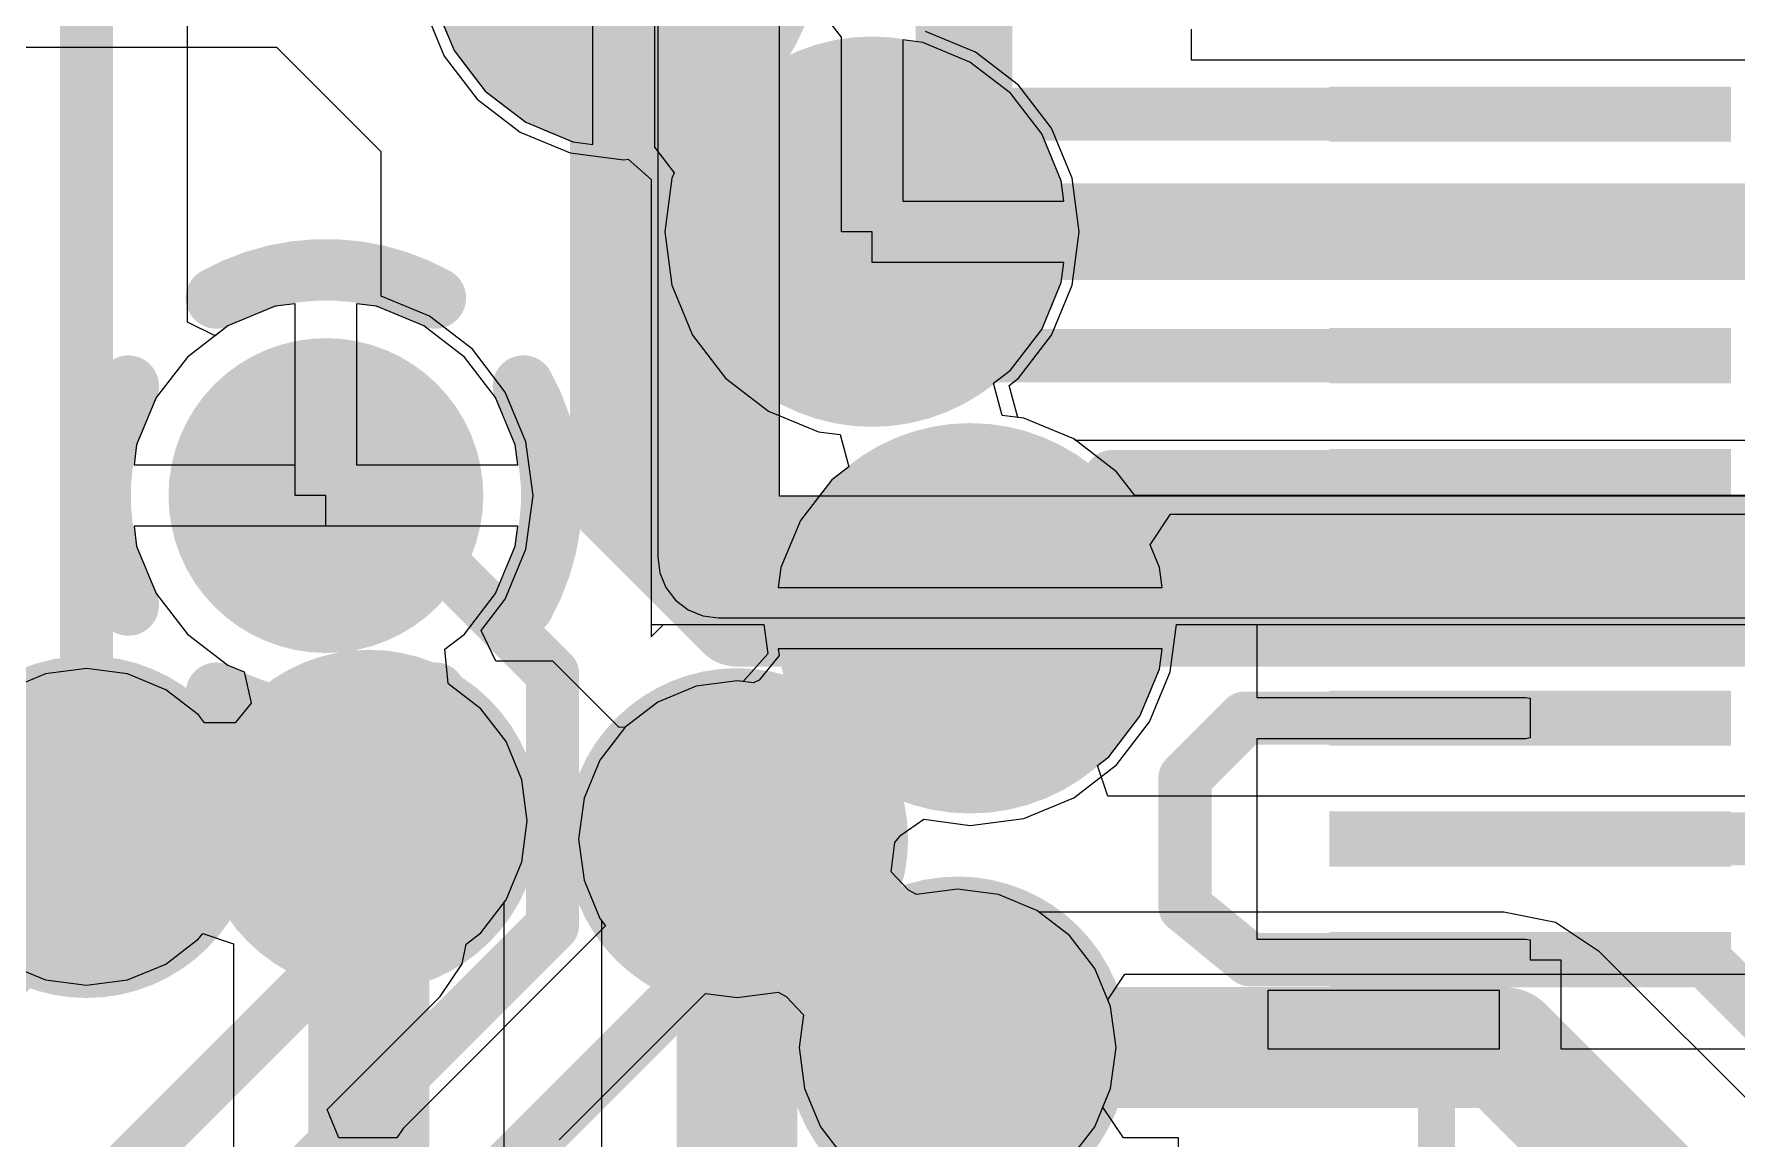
# Model space of a CAD drawing. Header units: millimetres. Extents: x -51 to 108, y 36 to 112.
# Drawn here: x 80.99 to 88.04, y 61.07 to 65.64 of the extents above; entities that cross this region are included whole.
import ezdxf

# ---------------------------------------------------------------- set-up
doc = ezdxf.new("R2010")
doc.units = ezdxf.units.MM
for name, color, linetype in [('BottomLayer', 5, 'Continuous'), ('BottomSolder', 6, 'Continuous'), ('InternalPlane1', 76, 'Continuous'), ('MidLayer1', 16, 'Continuous'), ('TopLayer', 1, 'Continuous'), ('TopOverlay', 2, 'Continuous'), ('TopSolder', 216, 'Continuous'), ('ViaHoleLayer', 16, 'Continuous')]:
    doc.layers.add(name, color=color, linetype=linetype)

# ---------------------------------------------------------------- blocks, each defined once
blk = doc.blocks.new('PAG64_100')
at = {"layer": 'TopLayer'}
for points in [[(0.3642995, 6.4516), (0.1356995, 6.4516), (0.3642995, 4.7879), (0.1356995, 4.7879)], [(0.86430104, 6.4516), (0.6357010399999999, 6.4516), (0.86430104, 4.7879), (0.6357010399999999, 4.7879)], [(1.36430004, 6.4516), (1.13570004, 6.4516), (1.36430004, 4.7879), (1.13570004, 4.7879)], [(1.86429904, 6.4516), (1.63569904, 6.4516), (1.86429904, 4.7879), (1.63569904, 4.7879)], [(2.36430058, 6.4516), (2.13570058, 6.4516), (2.36430058, 4.7879), (2.13570058, 4.7879)], [(2.86429958, 6.4516), (2.63569958, 6.4516), (2.86429958, 4.7879), (2.63569958, 4.7879)], [(3.36430112, 6.4516), (3.13570112, 6.4516), (3.36430112, 4.7879), (3.13570112, 4.7879)], [(3.86430012, 6.4516), (3.63570012, 6.4516), (3.86430012, 4.7879), (3.63570012, 4.7879)]]:
    blk.add_solid(points, dxfattribs=at)
at = {"layer": 'TopOverlay', "const_width": 0.1524}
blk.add_lwpolyline([(5.232399999999999, 5.232399999999999), (4.19704012, 5.232399999999999)], dxfattribs=at)
at = {"layer": 'TopOverlay', "const_width": 0.0762}
blk.add_lwpolyline([(4.15894012, 5.232399999999999, 1), (4.23514012, 5.232399999999999, 1)], format="xyb", close=True, dxfattribs=at)
at = {"layer": 'TopSolder'}
for points in [[(0.3642995, 6.4516), (0.1356995, 6.4516), (0.3642995, 4.7879), (0.1356995, 4.7879)], [(0.86430104, 6.4516), (0.6357010399999999, 6.4516), (0.86430104, 4.7879), (0.6357010399999999, 4.7879)], [(1.36430004, 6.4516), (1.13570004, 6.4516), (1.36430004, 4.7879), (1.13570004, 4.7879)], [(1.86429904, 6.4516), (1.63569904, 6.4516), (1.86429904, 4.7879), (1.63569904, 4.7879)], [(2.36430058, 6.4516), (2.13570058, 6.4516), (2.36430058, 4.7879), (2.13570058, 4.7879)], [(2.86429958, 6.4516), (2.63569958, 6.4516), (2.86429958, 4.7879), (2.63569958, 4.7879)], [(3.36430112, 6.4516), (3.13570112, 6.4516), (3.36430112, 4.7879), (3.13570112, 4.7879)], [(3.86430012, 6.4516), (3.63570012, 6.4516), (3.86430012, 4.7879), (3.63570012, 4.7879)]]:
    blk.add_solid(points, dxfattribs=at)

msp = doc.modelspace()

# ---------------------------------------------------------------- linework, layer by layer
at = {"layer": 'BottomLayer'}
for p, q in [((81.62183066, 64.44624144), (81.62183066, 69.85)), ((82.59887975999999, 65.75390456), (82.68452855999999, 65.54713332)), ((84.88366563999999, 65.56327248), (84.6768944, 65.64892128)), ((85.06122687999999, 65.42702688), (84.88366563999999, 65.56327248)), ((82.68452855999999, 65.54713332), (82.82077416, 65.36957208)), ((85.19747248, 65.24946564), (85.06122687999999, 65.42702688)), ((82.82077416, 65.36957208), (82.9983354, 65.23332648)), ((82.9983354, 65.23332648), (83.20510664, 65.14767768)), ((85.28312127999999, 65.0426944), (85.19747248, 65.24946564)), ((83.20510664, 65.14767768), (83.42700104, 65.11846514)), ((83.42700104, 65.11846514), (83.44511378, 65.12085019999999)), ((83.44511378, 65.12085019999999), (83.5406, 65.03711148)), ((83.5406, 65.03711148), (83.5406, 63.1952)), ((85.31233381999999, 64.82079999999999), (85.28312127999999, 65.0426944)), ((85.28312127999999, 64.5989056), (85.31233381999999, 64.82079999999999)), ((85.19747248, 64.39213436), (85.28312127999999, 64.5989056)), ((81.98451471999999, 64.51190298), (81.78893217999999, 64.43088967999999)), ((82.06739999999999, 64.52281482), (81.98451471999999, 64.51190298)), ((82.06739999999999, 63.72859999999999), (82.06739999999999, 64.52281482)), ((82.40428528, 64.51190298), (82.3214, 64.52281482)), ((82.3214, 64.52281482), (82.3214, 63.8556)), ((82.59986782, 64.43088967999999), (82.40428528, 64.51190298)), ((81.73573442, 64.39006934), (81.62183066, 64.44624144)), ((81.78893217999999, 64.43088967999999), (81.73573442, 64.39006934)), ((82.7678177, 64.3020177), (82.59986782, 64.43088967999999)), ((85.06122687999999, 64.21457312), (85.19747248, 64.39213436)), ((82.89668968, 64.13406782), (82.7678177, 64.3020177)), ((85.0224614, 64.18482718), (85.06122687999999, 64.21457312)), ((85.05803918, 64.05204614), (85.0224614, 64.18482718)), ((82.97770297999999, 63.93848527999999), (82.89668968, 64.13406782)), ((85.0832944, 64.04872128), (85.05803918, 64.05204614)), ((85.29006564, 63.96307247999999), (85.0832944, 64.04872128)), ((82.98861482, 63.8556), (82.97770297999999, 63.93848527999999)), ((85.46762688, 63.82682688), (85.29006564, 63.96307247999999)), ((82.3214, 63.8556), (82.98861482, 63.8556)), ((85.54299884, 63.72859999999999), (85.46762688, 63.82682688)), ((82.1944, 63.72859999999999), (82.06739999999999, 63.72859999999999)), ((82.1944, 63.6016), (82.1944, 63.72859999999999)), ((94.4118, 63.72859999999999), (85.54299884, 63.72859999999999)), ((82.98861482, 63.6016), (82.1944, 63.6016)), ((82.97770297999999, 63.51871472), (82.98861482, 63.6016)), ((82.89668968, 63.32313217999999), (82.97770297999999, 63.51871472)), ((82.7678177, 63.1551823), (82.89668968, 63.32313217999999)), ((83.5406, 63.1952), (84.00741135999999, 63.1952)), ((84.00741135999999, 63.1952), (84.0234794, 63.07314792)), ((85.68952128, 62.99870559999999), (85.71538864, 63.1952)), ((85.71538864, 63.1952), (89.3442841, 63.1952)), ((82.68687552, 63.09307422), (82.7678177, 63.1551823)), ((82.6999489, 62.95077834), (82.68687552, 63.09307422)), ((84.0234794, 63.07314792), (83.92098023999999, 62.95854566)), ((82.70463266, 62.94661781999999), (82.6999489, 62.95077834)), ((82.83578302, 62.84598302), (82.70463266, 62.94661781999999)), ((83.8962, 62.96180701999999), (83.72651529999999, 62.93946772)), ((83.92098023999999, 62.95854566), (83.8962, 62.96180701999999)), ((85.60387247999999, 62.79193436), (85.68952128, 62.99870559999999)), ((83.72651529999999, 62.93946772), (83.56839776, 62.87397128)), ((82.93997128, 62.71020223999999), (82.83578302, 62.84598302)), ((83.56839776, 62.87397128), (83.43261697999999, 62.76978302)), ((83.43261697999999, 62.76978302), (83.32842871999999, 62.63400223999999)), ((85.46762688, 62.61437312), (85.60387247999999, 62.79193436)), ((83.00546772, 62.55208469999999), (82.93997128, 62.71020223999999)), ((83.32842871999999, 62.63400223999999), (83.26293228, 62.47588469999999)), ((85.29006564, 62.47812751999999), (85.46762688, 62.61437312)), ((83.02780702, 62.3824), (83.00546772, 62.55208469999999)), ((83.26293228, 62.47588469999999), (83.24059298, 62.3062)), ((85.0832944, 62.39247872), (85.29006564, 62.47812751999999)), ((83.00546772, 62.2127153), (83.02780702, 62.3824)), ((84.57416918, 62.32327642), (84.66905849999999, 62.38858743999999)), ((84.66905849999999, 62.38858743999999), (84.86139999999999, 62.36326618)), ((84.86139999999999, 62.36326618), (85.0832944, 62.39247872)), ((84.54995282, 62.29210808), (84.57416918, 62.32327642)), ((83.24059298, 62.3062), (83.26293228, 62.1365153)), ((84.53397113999999, 62.1707291), (84.54995282, 62.29210808)), ((82.93997128, 62.05459776), (83.00546772, 62.2127153)), ((83.26293228, 62.1365153), (83.32842871999999, 61.97839776)), ((84.60553309999999, 62.09549938), (84.53397113999999, 62.1707291)), ((82.93297358, 62.04547916), (82.93997128, 62.05459776)), ((82.93297358, 60.07468046), (82.93297358, 62.04547916)), ((84.63971896, 62.07706659999999), (84.60553309999999, 62.09549938)), ((84.80940111999999, 62.09940589999999), (84.63971896, 62.07706659999999)), ((84.97908582, 62.07706659999999), (84.80940111999999, 62.09940589999999)), ((85.13720336, 62.01157016), (84.97908582, 62.07706659999999)), ((83.32842871999999, 61.97839776), (83.33542641999999, 61.96927916)), ((83.33542641999999, 61.96927916), (83.33542641999999, 60.4774)), ((85.14632196, 62.00457246), (85.13720336, 62.01157016)), ((87.07000112, 62.00457246), (85.14632196, 62.00457246)), ((87.28460064, 61.96188522), (87.07000112, 62.00457246)), ((87.46652814, 61.8403259), (87.28460064, 61.96188522)), ((81.53160224, 61.78922872), (81.66738301999999, 61.89341698)), ((81.66738301999999, 61.89341698), (81.68442642, 61.91562673999999)), ((81.68442642, 61.91562673999999), (81.81142641999999, 61.87251532)), ((81.81142641999999, 61.87251532), (81.81142641999999, 59.8424)), ((88.40396847999999, 60.90288555999999), (87.46652814, 61.8403259)), ((80.87599775999999, 61.78922872), (81.0341153, 61.72373227999999)), ((81.37348469999999, 61.72373227999999), (81.53160224, 61.78922872)), ((81.0341153, 61.72373227999999), (81.2038, 61.70139297999999)), ((81.2038, 61.70139297999999), (81.37348469999999, 61.72373227999999))]:
    msp.add_line(p, q, dxfattribs=at)
for points, const_width in [([(81.2038, 62.357), (81.2038, 69.85)], 0.21999956), ([(82.37219999999999, 59.8424), (82.37219999999999, 62.3824)], 0.499999), ([(83.8962, 60.4774), (83.8962, 62.3062)], 0.499999), ([(84.80940111999999, 61.44379888), (87.07000112, 61.44379888)], 0.499999), ([(87.07000112, 61.44379888), (88.4936, 60.0202)], 0.499999)]:
    msp.add_lwpolyline(points, dxfattribs=dict(at, const_width=const_width))
for points, const_width in [([(83.15200032, 65.97579895999999, 1), (83.70200176, 65.97579895999999, 1)], 0.5499989), ([(84.17999927999999, 64.82079999999999, 1), (84.73000071999999, 64.82079999999999, 1)], 0.5499989), ([(81.91939928, 63.72859999999999, 1), (82.46940072, 63.72859999999999, 1)], 0.5499989), ([(84.58639928, 63.2206, 1), (85.13640072, 63.2206, 1)], 0.5499989), ([(81.02879908, 62.357, 1), (81.37880091999999, 62.357, 1)], 0.3499993), ([(82.19719907999999, 62.3824, 1), (82.54720092, 62.3824, 1)], 0.3499993), ([(82.24720151999999, 62.3824, 1), (82.49719848, 62.3824, 1)], 0.2499995), ([(83.72119907999999, 62.3062, 1), (84.07120092, 62.3062, 1)], 0.3499993), ([(83.77120151999999, 62.3062, 1), (84.02119848, 62.3062, 1)], 0.2499995), ([(81.14880138, 62.357, 1), (81.25879862, 62.357, 1)], 0.10999978), ([(84.6344002, 61.44379888, 1), (84.98440203999999, 61.44379888, 1)], 0.3499993), ([(84.68440264, 61.44379888, 1), (84.93439959999999, 61.44379888, 1)], 0.2499995), ([(86.94500264, 61.44379888, 1), (87.19499959999999, 61.44379888, 1)], 0.2499995), ([(86.94500264, 61.44379888, 1), (87.19499959999999, 61.44379888, 1)], 0.2499995)]:
    msp.add_lwpolyline(points, format="xyb", close=True, dxfattribs=dict(at, const_width=const_width))
at = {"layer": 'BottomSolder'}
for points, const_width in [([(83.10120031999999, 65.97579895999999, 1), (83.75280176, 65.97579895999999, 1)], 0.6515989), ([(84.12919928, 64.82079999999999, 1), (84.78080072, 64.82079999999999, 1)], 0.6515989), ([(81.86859928, 63.72859999999999, 1), (82.52020071999999, 63.72859999999999, 1)], 0.6515989), ([(84.53559928, 63.2206, 1), (85.18720071999999, 63.2206, 1)], 0.6515989), ([(80.97799907999999, 62.357, 1), (81.42960092, 62.357, 1)], 0.4515993), ([(82.14639908, 62.3824, 1), (82.59800091999999, 62.3824, 1)], 0.4515993), ([(83.67039908, 62.3062, 1), (84.12200091999999, 62.3062, 1)], 0.4515993), ([(84.58360019999999, 61.44379888, 1), (85.03520204, 61.44379888, 1)], 0.4515993)]:
    msp.add_lwpolyline(points, format="xyb", close=True, dxfattribs=dict(at, const_width=const_width))
at = {"layer": 'InternalPlane1'}
for p, q in [((84.07215595999999, 63.72675596), (84.07215595999999, 73.3806)), ((83.56784404, 73.12844403999999), (83.56784404, 63.4746)), ((94.13239999999999, 63.72675596), (84.07215595999999, 63.72675596)), ((83.56784404, 63.4746), (83.57643686, 63.40933724)), ((83.57643686, 63.40933724), (83.60162604, 63.34852202)), ((83.60162604, 63.34852202), (83.64169962, 63.29629962)), ((83.64169962, 63.29629962), (83.69392202, 63.25622603999999)), ((83.69392202, 63.25622603999999), (83.75473724, 63.23103686)), ((83.75473724, 63.23103686), (83.82, 63.22244404)), ((83.82, 63.22244404), (93.90564404, 63.22244404))]:
    msp.add_line(p, q, dxfattribs=at)
at = {"layer": 'InternalPlane1', "const_width": 0.499999}
for points in [[(83.82, 63.4746), (83.82, 73.3806)], [(83.82, 63.4746), (94.13239999999999, 63.4746)]]:
    msp.add_lwpolyline(points, dxfattribs=at)
at = {"layer": 'InternalPlane1'}
for points, const_width in [([(83.02300134, 65.97579895999999, 1), (83.83100074, 65.97579895999999, 1)], 0.8079993999999999), ([(84.0510003, 64.82079999999999, 1), (84.8589997, 64.82079999999999, 1)], 0.8079993999999999), ([(81.67760398, 64.54636823999999, 1), (81.80460398, 64.54636823999999, 1)], 0.127), ([(82.58419602, 64.54636823999999, 1), (82.71119601999999, 64.54636823999999, 1)], 0.127), ([(81.31313175999999, 64.18189602, 1), (81.44013176, 64.18189602, 1)], 0.127), ([(82.94866823999999, 64.18189602, 1), (83.07566824, 64.18189602, 1)], 0.127), ([(84.45740029999999, 63.2206, 1), (85.26539969999999, 63.2206, 1)], 0.8079993999999999), ([(83.69500151999999, 63.4746, 1), (83.94499848, 63.4746, 1)], 0.2499995), ([(83.69500151999999, 63.4746, 1), (83.94499848, 63.4746, 1)], 0.2499995), ([(81.31313175999999, 63.27530398, 1), (81.44013176, 63.27530398, 1)], 0.127), ([(82.94866823999999, 63.27530398, 1), (83.07566824, 63.27530398, 1)], 0.127), ([(82.0182002, 62.3824, 1), (82.72619979999999, 62.3824, 1)], 0.7079996), ([(80.84980019999999, 62.357, 1), (81.5577998, 62.357, 1)], 0.7079996), ([(81.67760398, 62.91083175999999, 1), (81.80460398, 62.91083175999999, 1)], 0.127), ([(82.58419602, 62.91083175999999, 1), (82.71119601999999, 62.91083175999999, 1)], 0.127), ([(83.5422002, 62.3062, 1), (84.25019979999999, 62.3062, 1)], 0.7079996), ([(84.45540131999999, 61.44379888, 1), (85.16340092, 61.44379888, 1)], 0.7079996)]:
    msp.add_lwpolyline(points, format="xyb", close=True, dxfattribs=dict(at, const_width=const_width))
at = {"layer": 'InternalPlane1', "const_width": 0.254}
for points in [[(81.74110397999999, 64.54636823999999, -0.2586175843559133), (82.64769602, 64.54636823999999)], [(81.37663176, 63.27530398, -0.2586175843559133), (81.37663176, 64.18189602)], [(83.01216824, 64.18189602, -0.2586175843559133), (83.01216824, 63.27530398)], [(82.64769602, 62.91083175999999, -0.2586175843559133), (81.74110397999999, 62.91083175999999)]]:
    msp.add_lwpolyline(points, format="xyb", dxfattribs=at)
at = {"layer": 'MidLayer1'}
for p, q in [((83.55400103999999, 65.97579895999999), (83.55400103999999, 65.17087296)), ((83.30000104, 65.18158414), (83.30000104, 65.84879896)), ((82.64369805999999, 65.76591368), (82.72471136, 65.57033114)), ((84.32799999999999, 65.625726), (84.24619168, 65.7323425)), ((84.32799999999999, 64.82079999999999), (84.32799999999999, 65.625726)), ((85.77579999999999, 65.65899999999999), (85.77579999999999, 65.532)), ((81.99119999999999, 65.58279999999999), (80.518, 65.58279999999999)), ((82.423, 65.151), (81.99119999999999, 65.58279999999999)), ((82.72471136, 65.57033114), (82.85358334, 65.40238126)), ((84.66488528, 65.60410298), (84.582, 65.61501482)), ((84.582, 65.61501482), (84.582, 64.9478)), ((84.86046782, 65.52308968), (84.66488528, 65.60410298)), ((85.02841769999999, 65.3942177), (84.86046782, 65.52308968)), ((85.77579999999999, 65.532), (88.0872, 65.532)), ((82.85358334, 65.40238126), (83.02153322, 65.27350928)), ((85.15728967999999, 65.22626781999999), (85.02841769999999, 65.3942177)), ((83.02153322, 65.27350928), (83.21711576, 65.19249597999999)), ((85.23830298, 65.03068528), (85.15728967999999, 65.22626781999999)), ((82.423, 64.55394251999999), (82.423, 65.151)), ((83.21711576, 65.19249597999999), (83.30000104, 65.18158414)), ((83.55400103999999, 65.17087296), (83.63580936, 65.06425646)), ((83.63580936, 65.06425646), (83.62687872, 65.0426944)), ((83.62687872, 65.0426944), (83.59766617999999, 64.82079999999999)), ((85.24921481999999, 64.9478), (85.23830298, 65.03068528)), ((84.582, 64.9478), (85.24921481999999, 64.9478)), ((83.59766617999999, 64.82079999999999), (83.62687872, 64.5989056)), ((84.455, 64.82079999999999), (84.32799999999999, 64.82079999999999)), ((84.455, 64.6938), (84.455, 64.82079999999999)), ((85.24921481999999, 64.6938), (84.455, 64.6938)), ((85.23830298, 64.61091472), (85.24921481999999, 64.6938)), ((83.62687872, 64.5989056), (83.71252752, 64.39213436)), ((85.15728967999999, 64.41533218), (85.23830298, 64.61091472)), ((82.62306564, 64.47107247999999), (82.423, 64.55394251999999)), ((82.80062688, 64.33482688), (82.62306564, 64.47107247999999)), ((83.71252752, 64.39213436), (83.84877311999999, 64.21457312)), ((85.02841769999999, 64.2473823), (85.15728967999999, 64.41533218)), ((82.93687247999999, 64.15726563999999), (82.80062688, 64.33482688)), ((84.95796064, 64.1933184), (85.02841769999999, 64.2473823)), ((83.02252127999999, 63.9504944), (82.93687247999999, 64.15726563999999)), ((83.84877311999999, 64.21457312), (84.02633435999999, 64.07832752)), ((84.99353842, 64.06053736), (84.95796064, 64.1933184)), ((84.02633435999999, 64.07832752), (84.2331056, 63.99267871999999)), ((85.0832944, 64.04872128), (84.99353842, 64.06053736)), ((85.29006564, 63.96307247999999), (85.0832944, 64.04872128)), ((83.05173382, 63.72859999999999), (83.02252127999999, 63.9504944)), ((84.2331056, 63.99267871999999), (84.32286158, 63.98086264)), ((84.32286158, 63.98086264), (84.35843935999999, 63.84808159999999)), ((85.29771866, 63.95719999999999), (85.29006564, 63.96307247999999)), ((88.5444, 63.95719999999999), (85.29771866, 63.95719999999999)), ((84.2879823, 63.7940177), (84.15911032, 63.62606782)), ((84.35843935999999, 63.84808159999999), (84.2879823, 63.7940177)), ((83.02252127999999, 63.5067056), (83.05173382, 63.72859999999999)), ((85.60583335999999, 63.52432049999999), (85.69069476, 63.65132303999999)), ((85.69069476, 63.65132303999999), (88.5443873, 63.65132303999999)), ((84.15911032, 63.62606782), (84.07809702, 63.43048528)), ((85.64470297999999, 63.43048528), (85.60583335999999, 63.52432049999999)), ((82.93687247999999, 63.29993435999999), (83.02252127999999, 63.5067056)), ((84.07809702, 63.43048528), (84.06718518, 63.3476)), ((85.65561482, 63.3476), (85.64470297999999, 63.43048528)), ((82.83702, 63.1698), (82.93687247999999, 63.29993435999999)), ((84.06718518, 63.3476), (85.65561482, 63.3476)), ((82.89746946, 63.0428), (82.83702, 63.1698)), ((85.65561482, 63.0936), (84.06718518, 63.0936)), ((84.06718518, 63.0936), (84.07069546, 63.06693254)), ((85.64470297999999, 63.01071472), (85.65561482, 63.0936)), ((83.13419999999999, 63.0428), (82.89746946, 63.0428)), ((83.40877908, 62.76822092), (83.13419999999999, 63.0428)), ((84.07069546, 63.06693254), (83.98794226, 62.96470262)), ((83.8962, 62.96180701999999), (83.72651529999999, 62.93946772)), ((83.96462251999999, 62.95280018), (83.8962, 62.96180701999999)), ((83.98794226, 62.96470262), (83.96462251999999, 62.95280018)), ((85.56368968, 62.81513218), (85.64470297999999, 63.01071472)), ((83.72651529999999, 62.93946772), (83.56839776, 62.87397128)), ((83.56839776, 62.87397128), (83.43261951999999, 62.76978302)), ((85.4348177, 62.6471823), (85.56368968, 62.81513218)), ((83.43261951999999, 62.76978302), (83.40877908, 62.76822092)), ((85.38766514, 62.611), (85.4348177, 62.6471823)), ((85.43077656, 62.48399999999999), (85.38766514, 62.611)), ((88.39122275999999, 62.48399999999999), (85.43077656, 62.48399999999999)), ((85.43093911999999, 61.64180203999999), (85.50149524, 61.7474)), ((85.50149524, 61.7474), (88.0872, 61.7474)), ((83.1596, 61.0616), (83.76576591999999, 61.66776591999999)), ((83.76576591999999, 61.66776591999999), (83.8962, 61.65059298)), ((83.8962, 61.65059298), (84.06588216, 61.67293228)), ((84.06588216, 61.67293228), (84.10006802, 61.6544995)), ((84.10006802, 61.6544995), (84.17162997999999, 61.57926978)), ((85.44266884, 61.61348357999999), (85.43093911999999, 61.64180203999999)), ((85.46500814, 61.44379888), (85.44266884, 61.61348357999999)), ((84.17162997999999, 61.57926978), (84.1537941, 61.44379888)), ((84.1537941, 61.44379888), (84.1761334, 61.27411418)), ((85.44266884, 61.27411418), (85.46500814, 61.44379888)), ((84.1761334, 61.27411418), (84.24162984, 61.11599664)), ((85.37717239999999, 61.11599664), (85.44266884, 61.27411418)), ((84.24162984, 61.11599664), (84.34581809999999, 60.98021585999999)), ((85.27298413999999, 60.98021585999999), (85.37717239999999, 61.11599664))]:
    msp.add_line(p, q, dxfattribs=at)
at = {"layer": 'MidLayer1', "const_width": 0.3999992}
for points in [[(84.836, 65.20179999999999), (84.836, 67.1322)], [(83.40499956, 63.71180044), (83.40499956, 65.95379747999999)], [(84.455, 64.82079999999999), (84.836, 65.20179999999999)], [(84.455, 64.82079999999999), (88.4174, 64.82079999999999)], [(83.40499956, 63.71180044), (83.8962, 63.2206)], [(83.8962, 63.2206), (84.86139999999999, 63.2206)], [(84.86139999999999, 63.2206), (88.5698, 63.2206)]]:
    msp.add_lwpolyline(points, dxfattribs=at)
at = {"layer": 'MidLayer1'}
for points, const_width in [([(83.15200032, 65.97579895999999, 1), (83.70200176, 65.97579895999999, 1)], 0.5499989), ([(84.17999927999999, 64.82079999999999, 1), (84.73000071999999, 64.82079999999999, 1)], 0.5499989), ([(84.73600019999999, 65.20179999999999, 1), (84.93599979999999, 65.20179999999999, 1)], 0.1999996), ([(84.73600019999999, 65.20179999999999, 1), (84.93599979999999, 65.20179999999999, 1)], 0.1999996), ([(84.35500019999999, 64.82079999999999, 1), (84.55499979999999, 64.82079999999999, 1)], 0.1999996), ([(84.35500019999999, 64.82079999999999, 1), (84.55499979999999, 64.82079999999999, 1)], 0.1999996), ([(81.91939928, 63.72859999999999, 1), (82.46940072, 63.72859999999999, 1)], 0.5499989), ([(83.30499976, 63.71180044, 1), (83.50499936, 63.71180044, 1)], 0.1999996), ([(83.30499976, 63.71180044, 1), (83.50499936, 63.71180044, 1)], 0.1999996), ([(84.58639928, 63.2206, 1), (85.13640072, 63.2206, 1)], 0.5499989), ([(83.7962002, 63.2206, 1), (83.9961998, 63.2206, 1)], 0.1999996), ([(83.7962002, 63.2206, 1), (83.9961998, 63.2206, 1)], 0.1999996), ([(84.7614002, 63.2206, 1), (84.9613998, 63.2206, 1)], 0.1999996), ([(84.7614002, 63.2206, 1), (84.9613998, 63.2206, 1)], 0.1999996), ([(81.02879908, 62.357, 1), (81.37880091999999, 62.357, 1)], 0.3499993), ([(82.19719907999999, 62.3824, 1), (82.54720092, 62.3824, 1)], 0.3499993), ([(83.72119907999999, 62.3062, 1), (84.07120092, 62.3062, 1)], 0.3499993), ([(84.6344002, 61.44379888, 1), (84.98440203999999, 61.44379888, 1)], 0.3499993)]:
    msp.add_lwpolyline(points, format="xyb", close=True, dxfattribs=dict(at, const_width=const_width))
at = {"layer": 'TopLayer'}
for p, q in [((82.59887975999999, 65.75390456), (82.68452855999999, 65.54713332)), ((82.68452855999999, 65.54713332), (82.82077416, 65.36957208)), ((82.82077416, 65.36957208), (82.9983354, 65.23332648)), ((82.9983354, 65.23332648), (83.20510664, 65.14767768)), ((83.20510664, 65.14767768), (83.42700104, 65.11846514)), ((83.42700104, 65.11846514), (83.44511378, 65.12085019999999)), ((83.44511378, 65.12085019999999), (83.5406, 65.03711148)), ((83.5406, 65.03711148), (83.5406, 63.1444)), ((81.98451471999999, 64.51190298), (81.78893217999999, 64.43088967999999)), ((82.06739999999999, 64.52281482), (81.98451471999999, 64.51190298)), ((82.06739999999999, 63.8556), (82.06739999999999, 64.52281482)), ((82.40428528, 64.51190298), (82.3214, 64.52281482)), ((82.3214, 64.52281482), (82.3214, 63.8556)), ((82.59986782, 64.43088967999999), (82.40428528, 64.51190298)), ((81.78893217999999, 64.43088967999999), (81.6209823, 64.3020177)), ((82.7678177, 64.3020177), (82.59986782, 64.43088967999999)), ((81.6209823, 64.3020177), (81.49211032, 64.13406782)), ((82.89668968, 64.13406782), (82.7678177, 64.3020177)), ((81.49211032, 64.13406782), (81.41109702, 63.93848527999999)), ((82.97770297999999, 63.93848527999999), (82.89668968, 64.13406782)), ((81.41109702, 63.93848527999999), (81.40018518, 63.8556)), ((82.98861482, 63.8556), (82.97770297999999, 63.93848527999999)), ((81.40018518, 63.8556), (82.06739999999999, 63.8556)), ((82.3214, 63.8556), (82.98861482, 63.8556)), ((82.98861482, 63.6016), (81.40018518, 63.6016)), ((81.40018518, 63.6016), (81.41109702, 63.51871472)), ((82.97770297999999, 63.51871472), (82.98861482, 63.6016)), ((81.41109702, 63.51871472), (81.49211032, 63.32313217999999)), ((82.89668968, 63.32313217999999), (82.97770297999999, 63.51871472)), ((81.49211032, 63.32313217999999), (81.6209823, 63.1551823)), ((82.7678177, 63.1551823), (82.89668968, 63.32313217999999)), ((83.5406, 63.1444), (83.5914, 63.1952)), ((83.5914, 63.1952), (84.00741135999999, 63.1952)), ((84.00741135999999, 63.1952), (84.0234794, 63.07314792)), ((85.68952128, 62.99870559999999), (85.71538864, 63.1952)), ((85.71538864, 63.1952), (86.0473006, 63.1952)), ((86.0473006, 63.1952), (86.0473006, 62.89310002)), ((81.6209823, 63.1551823), (81.78893217999999, 63.02631031999999)), ((82.68687552, 63.09307422), (82.7678177, 63.1551823)), ((82.6999489, 62.95077834), (82.68687552, 63.09307422)), ((81.78893217999999, 63.02631031999999), (81.85560464, 62.99869289999999)), ((84.0234794, 63.07314792), (83.92098023999999, 62.95854566)), ((81.0341153, 62.99026772), (80.87599775999999, 62.92477127999999)), ((81.2038, 63.01260702), (81.0341153, 62.99026772)), ((81.37348469999999, 62.99026772), (81.2038, 63.01260702)), ((81.53160224, 62.92477127999999), (81.37348469999999, 62.99026772)), ((81.85560464, 62.99869289999999), (81.88483242, 62.86968375999999)), ((82.70463266, 62.94661781999999), (82.6999489, 62.95077834)), ((82.83578302, 62.84598302), (82.70463266, 62.94661781999999)), ((83.8962, 62.96180701999999), (83.72651529999999, 62.93946772)), ((83.92098023999999, 62.95854566), (83.8962, 62.96180701999999)), ((85.60387247999999, 62.79193436), (85.68952128, 62.99870559999999)), ((81.66738301999999, 62.82058301999999), (81.53160224, 62.92477127999999)), ((83.72651529999999, 62.93946772), (83.56839776, 62.87397128)), ((86.0473006, 62.89310002), (86.0933, 62.89310002)), ((86.0933, 62.89310002), (86.0933, 62.89305176)), ((86.0933, 62.89305176), (87.16038194, 62.89305176)), ((87.16038194, 62.89305176), (87.17915253999999, 62.88931796)), ((87.17915253999999, 62.88931796), (87.17915253999999, 62.72548542)), ((81.69257474, 62.78775098), (81.66738301999999, 62.82058301999999)), ((81.88483242, 62.86968375999999), (81.81933852, 62.78809642)), ((82.93997128, 62.71020223999999), (82.83578302, 62.84598302)), ((83.56839776, 62.87397128), (83.43261697999999, 62.76978302)), ((81.81933852, 62.78809642), (81.69257474, 62.78775098)), ((83.43261697999999, 62.76978302), (83.32842871999999, 62.63400223999999)), ((85.46762688, 62.61437312), (85.60387247999999, 62.79193436)), ((83.00546772, 62.55208469999999), (82.93997128, 62.71020223999999)), ((86.0933, 62.72169828), (86.0473006, 62.72169828)), ((86.0473006, 62.72169828), (86.0473006, 61.89309948)), ((87.16038194, 62.72175162), (86.0933, 62.72175162)), ((86.0933, 62.72175162), (86.0933, 62.72169828)), ((87.17915253999999, 62.72548542), (87.16038194, 62.72175162)), ((83.32842871999999, 62.63400223999999), (83.26293228, 62.47588469999999)), ((85.29006564, 62.47812751999999), (85.46762688, 62.61437312)), ((83.02780702, 62.3824), (83.00546772, 62.55208469999999)), ((83.26293228, 62.47588469999999), (83.24059298, 62.3062)), ((85.0832944, 62.39247872), (85.29006564, 62.47812751999999)), ((83.00546772, 62.2127153), (83.02780702, 62.3824)), ((84.57416918, 62.32327642), (84.66905849999999, 62.38858743999999)), ((84.66905849999999, 62.38858743999999), (84.86139999999999, 62.36326618)), ((84.86139999999999, 62.36326618), (85.0832944, 62.39247872)), ((84.54995282, 62.29210808), (84.57416918, 62.32327642)), ((83.24059298, 62.3062), (83.26293228, 62.1365153)), ((84.53397113999999, 62.1707291), (84.54995282, 62.29210808)), ((82.93997128, 62.05459776), (83.00546772, 62.2127153)), ((83.26293228, 62.1365153), (83.32842871999999, 61.97839776)), ((84.60553309999999, 62.09549938), (84.53397113999999, 62.1707291)), ((82.83578302, 61.91881698), (82.93997128, 62.05459776)), ((84.63971896, 62.07706659999999), (84.60553309999999, 62.09549938)), ((84.80940111999999, 62.09940589999999), (84.63971896, 62.07706659999999)), ((84.97908582, 62.07706659999999), (84.80940111999999, 62.09940589999999)), ((85.13720336, 62.01157016), (84.97908582, 62.07706659999999)), ((83.32842871999999, 61.97839776), (83.35238853999999, 61.94717353999999)), ((85.27298413999999, 61.9073819), (85.13720336, 62.01157016)), ((83.35238853999999, 61.94717353999999), (82.51380754, 61.10859254)), ((82.77456394, 61.87184222), (82.83578302, 61.91881698)), ((85.37717239999999, 61.77160112), (85.27298413999999, 61.9073819)), ((86.0473006, 61.89309948), (86.0933, 61.89309948)), ((86.0933, 61.89309948), (86.0933, 61.89304868)), ((86.0933, 61.89304868), (87.1603794, 61.89304868)), ((87.1603794, 61.89304868), (87.17914999999999, 61.88931487999999)), ((87.17914999999999, 61.88931487999999), (87.17914999999999, 61.80739988)), ((82.75840954, 61.79062571999999), (82.77456394, 61.87184222)), ((82.66779249999999, 61.6550075), (82.75840954, 61.79062571999999)), ((85.44266884, 61.61348357999999), (85.37717239999999, 61.77160112)), ((87.17914999999999, 61.80739988), (87.30614999999999, 61.80739988)), ((87.30614999999999, 61.80739988), (87.30614999999999, 61.43909987999999)), ((87.05215, 61.68039988), (86.0933, 61.68039988)), ((86.0933, 61.68039988), (86.0933, 61.43909987999999)), ((87.05215, 61.43909987999999), (87.05215, 61.68039988)), ((82.19961715999999, 61.18683215999999), (82.66779249999999, 61.6550075)), ((85.46500814, 61.44379888), (85.44266884, 61.61348357999999)), ((85.44266884, 61.27411418), (85.46500814, 61.44379888)), ((86.0933, 61.43909987999999), (87.05215, 61.43909987999999)), ((87.30614999999999, 61.43909987999999), (88.265, 61.43909987999999)), ((85.41052006, 61.19650194), (85.44266884, 61.27411418)), ((82.24822006, 61.0694994), (82.19961715999999, 61.18683215999999)), ((85.49537892, 61.0694994), (85.41052006, 61.19650194)), ((82.48768618, 61.0694994), (82.24822006, 61.0694994)), ((82.51380754, 61.10859254), (82.48768618, 61.0694994)), ((85.72369952, 61.0694994), (85.49537892, 61.0694994)), ((85.72369952, 60.45483718), (85.72369952, 61.0694994))]:
    msp.add_line(p, q, dxfattribs=at)
for points, const_width in [([(83.15200032, 65.97579895999999, 1), (83.70200176, 65.97579895999999, 1)], 0.5499989), ([(84.68339934, 65.30739796, 1), (84.79339657999999, 65.30739796, 1)], 0.10999978), ([(85.87320138, 65.30739796, 1), (85.98319862, 65.30739796, 1)], 0.10999978), ([(85.87320138, 65.30739796, 1), (85.98319862, 65.30739796, 1)], 0.10999978), ([(85.87320392, 65.3074005, 1), (85.98320116, 65.3074005, 1)], 0.10999978), ([(85.87320392, 65.3074005, 1), (85.98320116, 65.3074005, 1)], 0.10999978), ([(87.12415138, 65.3074005, 1), (87.23414862, 65.3074005, 1)], 0.10999978), ([(84.17999927999999, 64.82079999999999, 1), (84.73000071999999, 64.82079999999999, 1)], 0.5499989), ([(84.40000137999999, 64.82079999999999, 1), (84.50999861999999, 64.82079999999999, 1)], 0.10999978), ([(87.12415138, 64.80739896, 1), (87.23414862, 64.80739896, 1)], 0.10999978), ([(84.40000137999999, 64.66839999999999, 1), (84.50999861999999, 64.66839999999999, 1)], 0.10999978), ([(84.40000137999999, 64.66839999999999, 1), (84.50999861999999, 64.66839999999999, 1)], 0.10999978), ([(84.76100142, 64.30739996, 1), (84.87099866, 64.30739996, 1)], 0.10999978), ([(84.76100142, 64.30739996, 1), (84.87099866, 64.30739996, 1)], 0.10999978), ([(87.12415138, 64.30739996, 1), (87.23414862, 64.30739996, 1)], 0.10999978), ([(81.91939928, 63.72859999999999, 1), (82.46940072, 63.72859999999999, 1)], 0.5499989), ([(85.39320234, 63.80740096, 1), (85.50319958, 63.80740096, 1)], 0.10999978), ([(85.39320234, 63.80740096, 1), (85.50319958, 63.80740096, 1)], 0.10999978), ([(87.12415138, 63.80740096, 1), (87.23414862, 63.80740096, 1)], 0.10999978), ([(82.13940138, 63.72859999999999, 1), (82.24939862, 63.72859999999999, 1)], 0.10999978), ([(82.3406024, 63.72859999999999, 1), (82.45059964, 63.72859999999999, 1)], 0.10999978), ([(82.3406024, 63.72859999999999, 1), (82.45059964, 63.72859999999999, 1)], 0.10999978), ([(84.58639928, 63.2206, 1), (85.13640072, 63.2206, 1)], 0.5499989), ([(87.12415138, 63.30739942, 1), (87.23414862, 63.30739942, 1)], 0.10999978), ([(84.80640138, 63.2206, 1), (84.91639862, 63.2206, 1)], 0.10999978), ([(83.07720239999999, 62.992, 1), (83.18719963999999, 62.992, 1)], 0.10999978), ([(83.07720239999999, 62.992, 1), (83.18719963999999, 62.992, 1)], 0.10999978), ([(85.94260179999999, 62.80740041999999, 1), (86.05259903999999, 62.80740041999999, 1)], 0.10999978), ([(85.94260179999999, 62.80740041999999, 1), (86.05259903999999, 62.80740041999999, 1)], 0.10999978), ([(87.12415138, 62.80740041999999, 1), (87.23414862, 62.80740041999999, 1)], 0.10999978), ([(81.02879908, 62.357, 1), (81.37880091999999, 62.357, 1)], 0.3499993), ([(82.19719907999999, 62.3824, 1), (82.54720092, 62.3824, 1)], 0.3499993), ([(85.69540137999999, 62.56019999999999, 1), (85.80539861999999, 62.56019999999999, 1)], 0.10999978), ([(85.69540137999999, 62.56019999999999, 1), (85.80539861999999, 62.56019999999999, 1)], 0.10999978), ([(83.72119907999999, 62.3062, 1), (84.07120092, 62.3062, 1)], 0.3499993), ([(81.07260138, 62.357, 1), (81.18259862, 62.357, 1)], 0.10999978), ([(81.14880138, 62.357, 1), (81.25879862, 62.357, 1)], 0.10999978), ([(81.14880138, 62.357, 1), (81.25879862, 62.357, 1)], 0.10999978), ([(82.31720138, 62.3824, 1), (82.42719862, 62.3824, 1)], 0.10999978), ([(83.84120138, 62.3062, 1), (83.95119862, 62.3062, 1)], 0.10999978), ([(87.12415138, 62.30739887999999, 1), (87.23414862, 62.30739887999999, 1)], 0.10999978), ([(81.14880138, 62.0776, 1), (81.25879862, 62.0776, 1)], 0.10999978), ([(81.14880138, 62.0776, 1), (81.25879862, 62.0776, 1)], 0.10999978), ([(85.69540137999999, 62.02679999999999, 1), (85.80539861999999, 62.02679999999999, 1)], 0.10999978), ([(85.69540137999999, 62.02679999999999, 1), (85.80539861999999, 62.02679999999999, 1)], 0.10999978), ([(82.31720138, 61.95059999999999, 1), (82.42719862, 61.95059999999999, 1)], 0.10999978), ([(82.31720138, 61.95059999999999, 1), (82.42719862, 61.95059999999999, 1)], 0.10999978), ([(83.07720239999999, 61.94860102, 1), (83.18719963999999, 61.94860102, 1)], 0.10999978), ([(83.07720239999999, 61.94860102, 1), (83.18719963999999, 61.94860102, 1)], 0.10999978), ([(83.84120138, 61.8998, 1), (83.95119862, 61.8998, 1)], 0.10999978), ([(83.84120138, 61.8998, 1), (83.95119862, 61.8998, 1)], 0.10999978), ([(85.96340185999999, 61.80739988, 1), (86.07339909999999, 61.80739988, 1)], 0.10999978), ([(85.96340185999999, 61.80739988, 1), (86.07339909999999, 61.80739988, 1)], 0.10999978), ([(87.12415138, 61.80739988, 1), (87.23414862, 61.80739988, 1)], 0.10999978), ([(87.12415138, 61.80739988, 1), (87.23414862, 61.80739988, 1)], 0.10999978), ([(87.8452015, 61.80739988, 1), (87.95519874, 61.80739988, 1)], 0.10999978), ([(87.8452015, 61.80739988, 1), (87.95519874, 61.80739988, 1)], 0.10999978), ([(84.6344002, 61.44379888, 1), (84.98440203999999, 61.44379888, 1)], 0.3499993), ([(84.73020138, 61.468, 1), (84.84019862, 61.468, 1)], 0.10999978), ([(84.7544025, 61.44379888, 1), (84.86439974, 61.44379888, 1)], 0.10999978), ([(84.7544025, 61.44379888, 1), (84.86439974, 61.44379888, 1)], 0.10999978)]:
    msp.add_lwpolyline(points, format="xyb", close=True, dxfattribs=dict(at, const_width=const_width))
at = {"layer": 'TopLayer', "const_width": 0.21999956}
for points in [[(84.73839796, 65.30739796), (85.92819999999999, 65.30739796)], [(85.92819999999999, 65.30739796), (85.92820254, 65.3074005)], [(85.92820254, 65.3074005), (87.17914999999999, 65.3074005)], [(84.455, 64.66839999999999), (84.455, 64.82079999999999)], [(87.17914999999999, 64.80739896), (89.39600104, 64.80739896)], [(84.455, 64.66839999999999), (84.81600003999999, 64.30739996)], [(84.81600003999999, 64.30739996), (87.17914999999999, 64.30739996)], [(84.86139999999999, 63.2206), (85.44820096, 63.80740096)], [(85.44820096, 63.80740096), (87.17914999999999, 63.80740096)], [(82.1944, 63.72859999999999), (82.39560102, 63.72859999999999)], [(82.39560102, 63.72859999999999), (83.13220102, 62.992)], [(87.17914999999999, 63.30739942), (89.93080058, 63.30739942)], [(83.13220102, 61.94860102), (83.13220102, 62.992)], [(85.7504, 62.56019999999999), (85.99760042, 62.80740041999999)], [(85.99760042, 62.80740041999999), (87.17914999999999, 62.80740041999999)], [(85.7504, 62.02679999999999), (85.7504, 62.56019999999999)], [(81.1276, 62.357), (81.2038, 62.357)], [(81.2038, 62.0776), (81.2038, 62.357)], [(82.37219999999999, 61.95059999999999), (82.37219999999999, 62.3824)], [(83.8962, 61.8998), (83.8962, 62.3062)], [(87.17914999999999, 62.30739887999999), (90.09499887999999, 62.30739887999999)], [(80.30939996, 61.18319996), (81.2038, 62.0776)], [(85.7504, 62.02679999999999), (86.01840048, 61.80739988)], [(81.3094005, 60.8878005), (82.37219999999999, 61.95059999999999)], [(81.8093995, 60.6257995), (83.13220102, 61.94860102)], [(82.80940004, 60.81300004), (83.8962, 61.8998)], [(86.01840048, 61.80739988), (87.17914999999999, 61.80739988)], [(87.17914999999999, 61.80739988), (87.90020012, 61.80739988)], [(87.90020012, 61.80739988), (88.36659999999999, 61.34099999999999)], [(84.78519999999999, 61.468), (84.80940111999999, 61.44379888)], [(84.80940111999999, 59.93765), (84.80940111999999, 61.44379888)]]:
    msp.add_lwpolyline(points, dxfattribs=at)
at = {"layer": 'TopSolder'}
for points, const_width in [([(83.10120031999999, 65.97579895999999, 1), (83.75280176, 65.97579895999999, 1)], 0.6515989), ([(84.12919928, 64.82079999999999, 1), (84.78080072, 64.82079999999999, 1)], 0.6515989), ([(81.86859928, 63.72859999999999, 1), (82.52020071999999, 63.72859999999999, 1)], 0.6515989), ([(84.53559928, 63.2206, 1), (85.18720071999999, 63.2206, 1)], 0.6515989), ([(80.97799907999999, 62.357, 1), (81.42960092, 62.357, 1)], 0.4515993), ([(82.14639908, 62.3824, 1), (82.59800091999999, 62.3824, 1)], 0.4515993), ([(83.67039908, 62.3062, 1), (84.12200091999999, 62.3062, 1)], 0.4515993), ([(84.58360019999999, 61.44379888, 1), (85.03520204, 61.44379888, 1)], 0.4515993)]:
    msp.add_lwpolyline(points, format="xyb", close=True, dxfattribs=dict(at, const_width=const_width))
at = {"layer": 'ViaHoleLayer'}
for points, const_width in [([(84.30500029999999, 64.82079999999999, 1), (84.6049997, 64.82079999999999, 1)], 0.2999994), ([(82.04440029999999, 63.72859999999999, 1), (82.3443997, 63.72859999999999, 1)], 0.2999994), ([(84.7114003, 63.2206, 1), (85.0113997, 63.2206, 1)], 0.2999994), ([(81.1038002, 62.357, 1), (81.3037998, 62.357, 1)], 0.1999996), ([(82.2722002, 62.3824, 1), (82.4721998, 62.3824, 1)], 0.1999996), ([(83.7962002, 62.3062, 1), (83.9961998, 62.3062, 1)], 0.1999996), ([(84.70940132, 61.44379888, 1), (84.90940092, 61.44379888, 1)], 0.1999996)]:
    msp.add_lwpolyline(points, format="xyb", close=True, dxfattribs=dict(at, const_width=const_width))

# ---------------------------------------------------------------- block references
at = {"rotation": 270}
msp.add_blockref('PAG64_100', (81.5594, 65.5574), dxfattribs=at)

doc.saveas('drawing.dxf')
